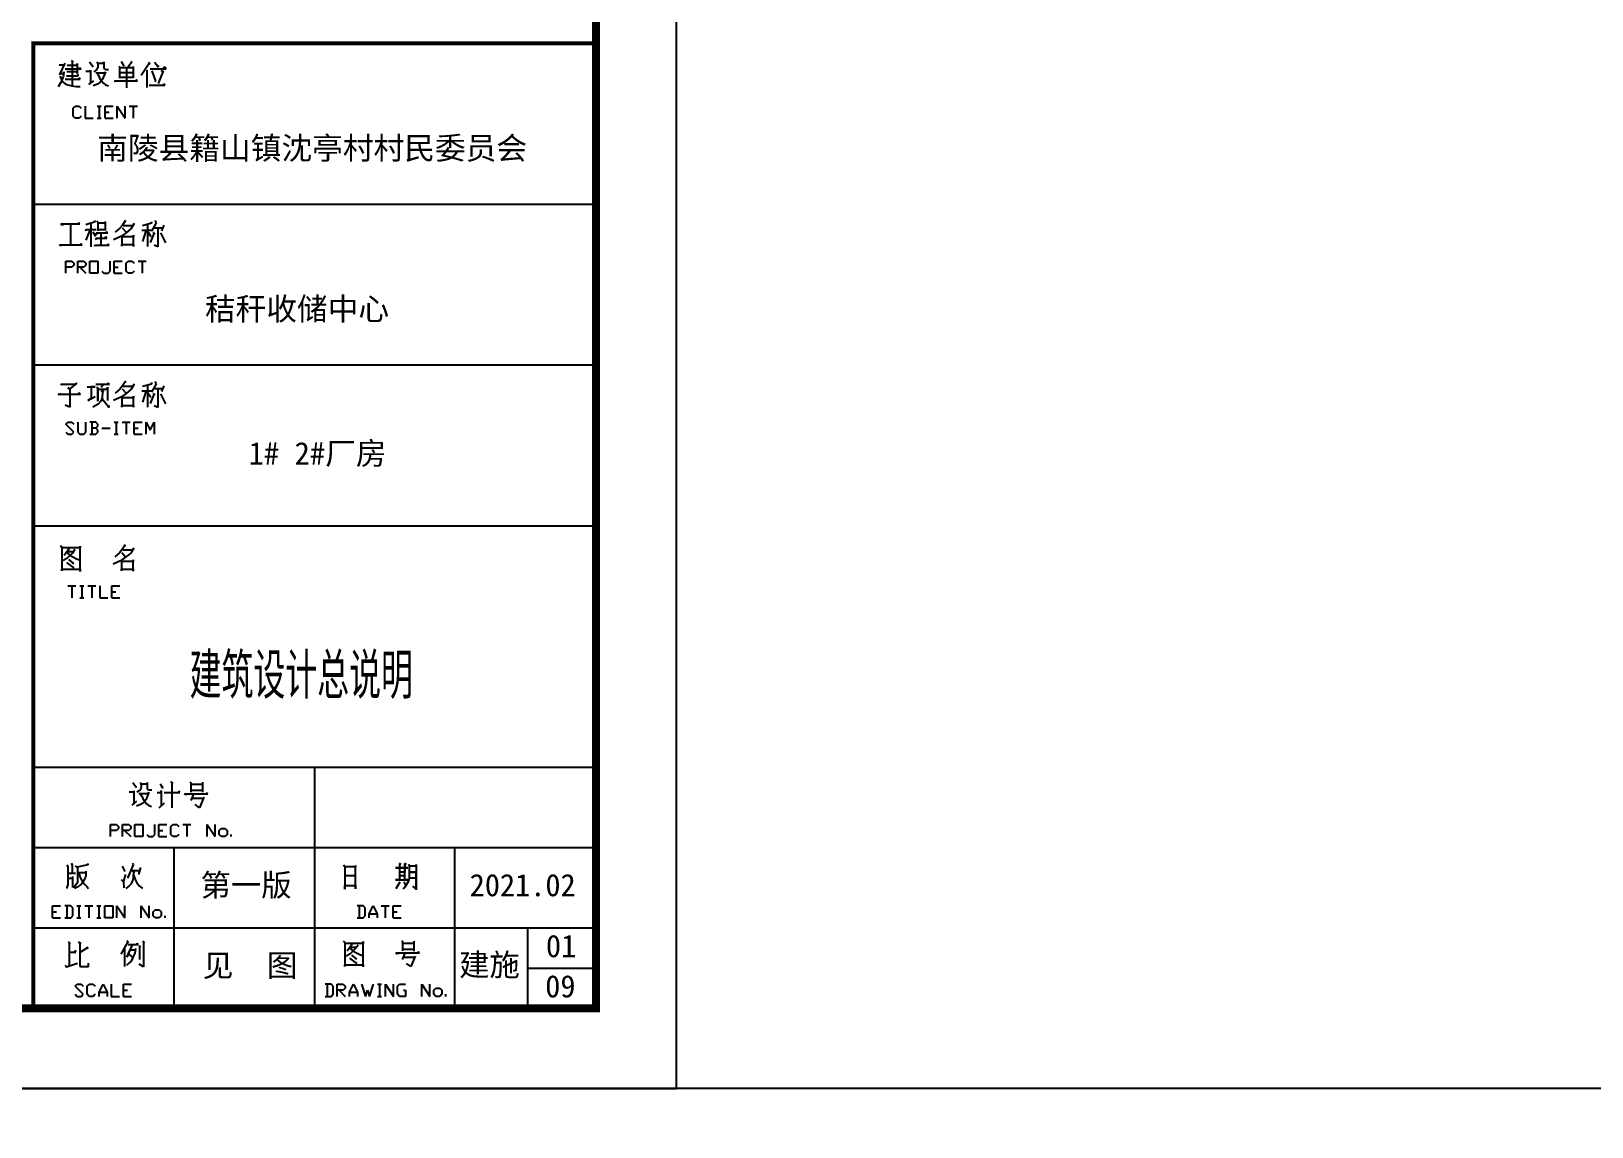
# Model space of a CAD drawing. Extents: x 39560 to 217760, y -140239 to 277665.
# Drawn here: x 105835 to 125247, y 198286 to 211911 of the extents above; entities that cross this region are included whole.
import ezdxf

# ---------------------------------------------------------------- set-up
doc = ezdxf.new("R2010")
doc.units = 0
doc.header["$LTSCALE"] = 1000
doc.header["$MEASUREMENT"] = 0
doc.layers.add('PUB_TEXT', color=7, linetype='Continuous')
doc.layers.add('PUB_TITLE', color=4, linetype='Continuous')
doc.styles.add('HZTXT', font='ROMANS.shx', dxfattribs={"width": 0.6, "bigfont": 'HZTXT.shx'})
doc.styles.add('图签2', font='', dxfattribs={"height": 1000})
doc.styles.get('图签2').set_extended_font_data('SimSun')

# ---------------------------------------------------------------- blocks, each defined once
blk = doc.blocks.new('12131231')
at = {"layer": 'PUB_TITLE'}
for p, q in [((100374, 22594), (100427, 22594)), ((100444, 22615), (100378, 22475)), ((100451, 22545), (100647, 22545)), ((100472, 22591), (100598, 22591)), ((100525, 22650), (100549, 22633)), ((100535, 22640), (100535, 22335)), ((100549, 22633), (100535, 22640)), ((100598, 22612), (100598, 22489)), ((100598, 22591), (100598, 22612)), ((100633, 22559), (100623, 22545)), ((100647, 22545), (100633, 22559)), ((100752, 22633), (100798, 22570)), ((100766, 22528), (100766, 22370)), ((100766, 22517), (100766, 22528)), ((100840, 22531), (100805, 22510)), ((100854, 22556), (100840, 22531)), ((100843, 22633), (100854, 22615)), ((100854, 22615), (100857, 22584)), ((100857, 22584), (100854, 22556)), ((100857, 22615), (100931, 22615)), ((100931, 22633), (100931, 22559)), ((100931, 22615), (100931, 22633)), ((100931, 22559), (100938, 22545)), ((100938, 22545), (100952, 22538)), ((100952, 22538), (100990, 22538)), ((101116, 22580), (101127, 22570)), ((101127, 22570), (101127, 22430)), ((101134, 22563), (101295, 22563)), ((101144, 22636), (101179, 22577)), ((101211, 22559), (101211, 22311)), ((101277, 22629), (101232, 22570)), ((101270, 22640), (101277, 22629)), ((101295, 22573), (101295, 22433)), ((101494, 22612), (101396, 22461)), ((101463, 22528), (101463, 22314)), ((101484, 22629), (101508, 22605)), ((101508, 22605), (101494, 22612)), ((101508, 22545), (101704, 22545)), ((101526, 22521), (101571, 22391)), ((101561, 22629), (101606, 22573)), ((101613, 22584), (101592, 22563)), ((101606, 22573), (101613, 22584)), ((101645, 22524), (101676, 22507)), ((101687, 22566), (101669, 22552)), ((101704, 22545), (101687, 22566)), ((100388, 22363), (100360, 22321)), ((100378, 22475), (100392, 22489)), ((100381, 22454), (100395, 22433)), ((100402, 22391), (100388, 22363)), ((100392, 22489), (100434, 22489)), ((100395, 22433), (100402, 22409)), ((100413, 22419), (100402, 22391)), ((100402, 22409), (100420, 22384)), ((100423, 22444), (100413, 22419)), ((100420, 22384), (100448, 22360)), ((100430, 22468), (100423, 22444)), ((100434, 22507), (100430, 22468)), ((100434, 22489), (100434, 22507)), ((100448, 22360), (100483, 22346)), ((100451, 22416), (100637, 22416)), ((100465, 22458), (100609, 22458)), ((100598, 22507), (100469, 22507)), ((100483, 22346), (100532, 22332)), ((100532, 22332), (100584, 22325)), ((100584, 22325), (100637, 22325)), ((100605, 22472), (100595, 22461)), ((100598, 22489), (100598, 22507)), ((100612, 22461), (100605, 22475)), ((100609, 22475), (100605, 22472)), ((100626, 22433), (100605, 22416)), ((100609, 22458), (100609, 22475)), ((100637, 22416), (100626, 22433)), ((100707, 22517), (100766, 22517)), ((100745, 22349), (100805, 22398)), ((100766, 22370), (100745, 22349)), ((100850, 22356), (100798, 22335)), ((100829, 22496), (100945, 22496)), ((100850, 22482), (100864, 22461)), ((100885, 22381), (100850, 22356)), ((100864, 22461), (100878, 22433)), ((100878, 22433), (100903, 22395)), ((100913, 22416), (100885, 22381)), ((100903, 22395), (100924, 22367)), ((100934, 22465), (100913, 22416)), ((100924, 22367), (100952, 22346)), ((100952, 22510), (100934, 22465)), ((100945, 22496), (100952, 22510)), ((100952, 22346), (100987, 22332)), ((101064, 22398), (101347, 22398)), ((101074, 22384), (101064, 22398)), ((101088, 22395), (101074, 22384)), ((101127, 22440), (101295, 22440)), ((101130, 22500), (101295, 22500)), ((101337, 22409), (101323, 22398)), ((101347, 22398), (101337, 22409)), ((101494, 22342), (101690, 22342)), ((101571, 22402), (101564, 22384)), ((101571, 22391), (101571, 22402)), ((101666, 22510), (101606, 22363)), ((101676, 22507), (101666, 22510)), ((101687, 22356), (101669, 22346)), ((101690, 22342), (101687, 22356)), ((100547, 22057), (100572, 22082)), ((100547, 21957), (100547, 22057)), ((100572, 21932), (100547, 21957)), ((100572, 22082), (100622, 22082)), ((100622, 22082), (100647, 22057)), ((100647, 21957), (100622, 21932)), ((100697, 22082), (100697, 21932)), ((100847, 22082), (100897, 22082)), ((100872, 22082), (100872, 21932)), ((100947, 22082), (101047, 22082)), ((100947, 21932), (100947, 22082)), ((100947, 22007), (100997, 22007)), ((101097, 22082), (101197, 21932)), ((101097, 21932), (101097, 22082)), ((101197, 21932), (101197, 22082)), ((101247, 22082), (101347, 22082)), ((101297, 22082), (101297, 21932)), ((100622, 21932), (100572, 21932)), ((100697, 21932), (100797, 21932)), ((100847, 21932), (100897, 21932)), ((100947, 21932), (101047, 21932)), ((100052, 20863), (107052, 20863)), ((100394, 20616), (100632, 20616)), ((100411, 20598), (100394, 20616)), ((100425, 20616), (100411, 20598)), ((100516, 20616), (100516, 20357)), ((100516, 20612), (100516, 20357)), ((100618, 20630), (100604, 20612)), ((100632, 20616), (100618, 20630)), ((100821, 20644), (100705, 20605)), ((100768, 20626), (100768, 20332)), ((100814, 20658), (100821, 20644)), ((100842, 20654), (100856, 20640)), ((100856, 20640), (100856, 20532)), ((100856, 20630), (100950, 20630)), ((100947, 20647), (100947, 20535)), ((101164, 20602), (101129, 20563)), ((101195, 20654), (101164, 20602)), ((101171, 20598), (101290, 20598)), ((101188, 20665), (101202, 20647)), ((101202, 20647), (101195, 20654)), ((101307, 20623), (101272, 20560)), ((101290, 20598), (101307, 20623)), ((101521, 20626), (101412, 20595)), ((101475, 20612), (101475, 20336)), ((101521, 20644), (101521, 20626)), ((101580, 20630), (101521, 20525)), ((101566, 20658), (101580, 20630)), ((101675, 20602), (101647, 20532)), ((100705, 20546), (100835, 20546)), ((100709, 20528), (100705, 20546)), ((100758, 20539), (100705, 20413)), ((100793, 20518), (100828, 20465)), ((100831, 20441), (100968, 20441)), ((100838, 20420), (100831, 20441)), ((100835, 20504), (100978, 20504)), ((100842, 20483), (100835, 20504)), ((100859, 20549), (100950, 20549)), ((100894, 20500), (100894, 20353)), ((100954, 20455), (100940, 20437)), ((100964, 20518), (100947, 20500)), ((100968, 20441), (100954, 20455)), ((100978, 20504), (100964, 20518)), ((101143, 20462), (101052, 20420)), ((101129, 20563), (101073, 20514)), ((101206, 20507), (101143, 20462)), ((101146, 20472), (101153, 20465)), ((101153, 20465), (101153, 20339)), ((101157, 20567), (101206, 20514)), ((101300, 20455), (101160, 20455)), ((101272, 20560), (101206, 20507)), ((101300, 20476), (101300, 20455)), ((101300, 20336), (101300, 20476)), ((101402, 20539), (101521, 20539)), ((101454, 20532), (101412, 20399)), ((101482, 20514), (101514, 20462)), ((101556, 20507), (101507, 20385)), ((101542, 20570), (101664, 20570)), ((101545, 20514), (101566, 20490)), ((101601, 20570), (101601, 20332)), ((101636, 20504), (101699, 20381)), ((100380, 20357), (100660, 20357)), ((100390, 20343), (100380, 20357)), ((100408, 20353), (100390, 20343)), ((100646, 20371), (100632, 20357)), ((100660, 20357), (100646, 20371)), ((100817, 20353), (100996, 20353)), ((100824, 20336), (100817, 20353)), ((100982, 20367), (100968, 20350)), ((100996, 20353), (100982, 20367)), ((101153, 20360), (101300, 20360)), ((101153, 20339), (101153, 20360)), ((101300, 20360), (101300, 20336)), ((101601, 20332), (101556, 20353)), ((100457, 20153), (100532, 20153)), ((100457, 20003), (100457, 20153)), ((100532, 20078), (100457, 20078)), ((100532, 20153), (100557, 20128)), ((100557, 20103), (100532, 20078)), ((100557, 20128), (100557, 20103)), ((100607, 20153), (100682, 20153)), ((100607, 20003), (100607, 20153)), ((100682, 20078), (100607, 20078)), ((100632, 20078), (100707, 20003)), ((100682, 20153), (100707, 20128)), ((100707, 20103), (100682, 20078)), ((100707, 20128), (100707, 20103)), ((100757, 20153), (100857, 20153)), ((100757, 20003), (100757, 20153)), ((100857, 20003), (100757, 20003)), ((100857, 20153), (100857, 20003)), ((100907, 20028), (100932, 20003)), ((100932, 20003), (100982, 20003)), ((100982, 20003), (101007, 20028)), ((101007, 20028), (101007, 20153)), ((101057, 20153), (101157, 20153)), ((101057, 20003), (101057, 20153)), ((101057, 20078), (101107, 20078)), ((101057, 20003), (101157, 20003)), ((101207, 20128), (101232, 20153)), ((101207, 20028), (101207, 20128)), ((101232, 20003), (101207, 20028)), ((101232, 20153), (101282, 20153)), ((101282, 20003), (101232, 20003)), ((101282, 20153), (101307, 20128)), ((101307, 20028), (101282, 20003)), ((101357, 20153), (101457, 20153)), ((101407, 20153), (101407, 20003)), ((100052, 18863), (107052, 18863)), ((100593, 18637), (100506, 18567)), ((100579, 18623), (100593, 18637)), ((100985, 18637), (100975, 18623)), ((100999, 18623), (100985, 18637)), ((101195, 18654), (101164, 18602)), ((101188, 18665), (101202, 18647)), ((101202, 18647), (101195, 18654)), ((101521, 18644), (101521, 18626)), ((101566, 18658), (101580, 18630)), ((100362, 18500), (100639, 18500)), ((100376, 18490), (100362, 18500)), ((100394, 18504), (100376, 18490)), ((100397, 18623), (100579, 18623)), ((100408, 18612), (100397, 18623)), ((100418, 18623), (100408, 18612)), ((100481, 18577), (100506, 18567)), ((100506, 18567), (100481, 18577)), ((100506, 18567), (100506, 18339)), ((100625, 18518), (100611, 18504)), ((100639, 18500), (100625, 18518)), ((100723, 18591), (100824, 18591)), ((100733, 18420), (100821, 18472)), ((100772, 18444), (100733, 18420)), ((100772, 18591), (100772, 18444)), ((100824, 18591), (100772, 18591)), ((100831, 18623), (100999, 18623)), ((100838, 18588), (100856, 18577)), ((100856, 18577), (100856, 18413)), ((100856, 18563), (100975, 18563)), ((100856, 18413), (100856, 18563)), ((100908, 18455), (100891, 18413)), ((100926, 18619), (100898, 18581)), ((100898, 18539), (100929, 18528)), ((100915, 18535), (100908, 18455)), ((100929, 18528), (100915, 18535)), ((100975, 18588), (100975, 18420)), ((100975, 18563), (100975, 18588)), ((101143, 18462), (101052, 18420)), ((101129, 18563), (101073, 18514)), ((101164, 18602), (101129, 18563)), ((101206, 18507), (101143, 18462)), ((101146, 18472), (101153, 18465)), ((101153, 18465), (101153, 18339)), ((101157, 18567), (101206, 18514)), ((101300, 18455), (101160, 18455)), ((101171, 18598), (101290, 18598)), ((101272, 18560), (101206, 18507)), ((101307, 18623), (101272, 18560)), ((101290, 18598), (101307, 18623)), ((101300, 18476), (101300, 18455)), ((101300, 18336), (101300, 18476)), ((101402, 18539), (101521, 18539)), ((101521, 18626), (101412, 18595)), ((101454, 18532), (101412, 18399)), ((101475, 18612), (101475, 18336)), ((101482, 18514), (101514, 18462)), ((101556, 18507), (101507, 18385)), ((101580, 18630), (101521, 18525)), ((101542, 18570), (101664, 18570)), ((101545, 18514), (101566, 18490)), ((101601, 18570), (101601, 18332)), ((101636, 18504), (101699, 18381)), ((101675, 18602), (101647, 18532)), ((100506, 18339), (100450, 18364)), ((100859, 18374), (100793, 18339)), ((100891, 18413), (100859, 18374)), ((100915, 18437), (100989, 18346)), ((100992, 18357), (100989, 18329)), ((100989, 18346), (100992, 18357)), ((101153, 18360), (101300, 18360)), ((101153, 18339), (101153, 18360)), ((101300, 18360), (101300, 18336)), ((101601, 18332), (101556, 18353)), ((100457, 18128), (100482, 18153)), ((100557, 18028), (100457, 18128)), ((100482, 18153), (100532, 18153)), ((100532, 18153), (100557, 18128)), ((100607, 18153), (100607, 18028)), ((100707, 18028), (100707, 18153)), ((100832, 18153), (100757, 18153)), ((100782, 18153), (100782, 18003)), ((100832, 18078), (100782, 18078)), ((100857, 18128), (100832, 18153)), ((100832, 18078), (100857, 18103)), ((100857, 18053), (100832, 18078)), ((100857, 18103), (100857, 18128)), ((100907, 18078), (101007, 18078)), ((101057, 18153), (101107, 18153)), ((101082, 18153), (101082, 18003)), ((101157, 18153), (101257, 18153)), ((101207, 18153), (101207, 18003)), ((101307, 18153), (101407, 18153)), ((101307, 18003), (101307, 18153)), ((101307, 18078), (101357, 18078)), ((101457, 18153), (101507, 18053)), ((101457, 18003), (101457, 18153)), ((101507, 18053), (101557, 18153)), ((101557, 18153), (101557, 18003)), ((100457, 18028), (100482, 18003)), ((100482, 18003), (100532, 18003)), ((100532, 18003), (100557, 18028)), ((100607, 18028), (100632, 18003)), ((100632, 18003), (100682, 18003)), ((100682, 18003), (100707, 18028)), ((100757, 18003), (100832, 18003)), ((100832, 18003), (100857, 18028)), ((100857, 18028), (100857, 18053)), ((101057, 18003), (101107, 18003)), ((101307, 18003), (101407, 18003)), ((100052, 16863), (107052, 16863)), ((100386, 16615), (100407, 16601)), ((100407, 16601), (100407, 16303)), ((100634, 16590), (100407, 16590)), ((100491, 16569), (100438, 16492)), ((100473, 16527), (100508, 16496)), ((100480, 16576), (100498, 16562)), ((100480, 16541), (100550, 16541)), ((100498, 16562), (100491, 16569)), ((100540, 16524), (100501, 16489)), ((100571, 16566), (100540, 16524)), ((100550, 16541), (100571, 16566)), ((100634, 16611), (100634, 16590)), ((100634, 16296), (100634, 16611)), ((101124, 16527), (101068, 16478)), ((101159, 16566), (101124, 16527)), ((101152, 16531), (101201, 16478)), ((101191, 16618), (101159, 16566)), ((101166, 16562), (101285, 16562)), ((101184, 16629), (101198, 16611)), ((101198, 16611), (101191, 16618)), ((101268, 16524), (101201, 16471)), ((101303, 16587), (101268, 16524)), ((101285, 16562), (101303, 16587)), ((100407, 16324), (100634, 16324)), ((100407, 16303), (100407, 16324)), ((100470, 16457), (100424, 16429)), ((100466, 16405), (100550, 16342)), ((100501, 16489), (100470, 16457)), ((100491, 16443), (100547, 16398)), ((100508, 16496), (100554, 16471)), ((100550, 16405), (100540, 16387)), ((100557, 16352), (100543, 16335)), ((100547, 16398), (100550, 16405)), ((100550, 16342), (100557, 16352)), ((100554, 16471), (100592, 16450)), ((100592, 16450), (100627, 16440)), ((100634, 16324), (100634, 16296)), ((101138, 16426), (101047, 16384)), ((101201, 16471), (101138, 16426)), ((101142, 16436), (101149, 16429)), ((101149, 16429), (101149, 16303)), ((101149, 16324), (101296, 16324)), ((101149, 16303), (101149, 16324)), ((101296, 16419), (101156, 16419)), ((101296, 16440), (101296, 16419)), ((101296, 16300), (101296, 16440)), ((101296, 16324), (101296, 16300)), ((100481, 16116), (100581, 16116)), ((100531, 16116), (100531, 15966)), ((100631, 16116), (100681, 16116)), ((100656, 16116), (100656, 15966)), ((100731, 16116), (100831, 16116)), ((100781, 16116), (100781, 15966)), ((100881, 16116), (100881, 15966)), ((101031, 16116), (101131, 16116)), ((101031, 15966), (101031, 16116)), ((100631, 15966), (100681, 15966)), ((100881, 15966), (100981, 15966)), ((101031, 16041), (101081, 16041)), ((101031, 15966), (101131, 15966)), ((100052, 13863), (107052, 13863)), ((103550, 13863), (103550, 10863)), ((101290, 13671), (101335, 13608)), ((101391, 13594), (101377, 13570)), ((101381, 13671), (101391, 13654)), ((101391, 13654), (101395, 13622)), ((101395, 13622), (101391, 13594)), ((101395, 13654), (101468, 13654)), ((101468, 13671), (101468, 13598)), ((101468, 13654), (101468, 13671)), ((101468, 13598), (101475, 13584)), ((101629, 13654), (101661, 13598)), ((101668, 13608), (101647, 13619)), ((101661, 13598), (101668, 13608)), ((101759, 13682), (101787, 13657)), ((101776, 13671), (101776, 13356)), ((101787, 13657), (101776, 13671)), ((102000, 13678), (102014, 13668)), ((102011, 13650), (102154, 13650)), ((102014, 13668), (102014, 13552)), ((102158, 13675), (102158, 13549)), ((101244, 13556), (101304, 13556)), ((101283, 13388), (101342, 13437)), ((101304, 13409), (101283, 13388)), ((101304, 13566), (101304, 13409)), ((101304, 13556), (101304, 13566)), ((101388, 13395), (101335, 13374)), ((101377, 13570), (101342, 13549)), ((101367, 13535), (101482, 13535)), ((101388, 13521), (101402, 13500)), ((101423, 13419), (101388, 13395)), ((101402, 13500), (101416, 13472)), ((101416, 13472), (101440, 13433)), ((101451, 13454), (101423, 13419)), ((101440, 13433), (101461, 13405)), ((101472, 13503), (101451, 13454)), ((101461, 13405), (101489, 13384)), ((101489, 13549), (101472, 13503)), ((101475, 13584), (101489, 13577)), ((101482, 13535), (101489, 13549)), ((101489, 13577), (101528, 13577)), ((101594, 13545), (101643, 13545)), ((101619, 13356), (101685, 13419)), ((101643, 13570), (101643, 13377)), ((101643, 13545), (101643, 13570)), ((101682, 13545), (101874, 13545)), ((101864, 13563), (101853, 13545)), ((101874, 13545), (101864, 13563)), ((101934, 13528), (102224, 13528)), ((101951, 13514), (101934, 13528)), ((101958, 13524), (101951, 13514)), ((102011, 13573), (102154, 13573)), ((102046, 13524), (102011, 13447)), ((102021, 13475), (102158, 13475)), ((102119, 13356), (102067, 13395)), ((102172, 13486), (102119, 13356)), ((102207, 13538), (102189, 13524)), ((102224, 13528), (102207, 13538)), ((101489, 13384), (101524, 13370)), ((101014, 13150), (101089, 13150)), ((101014, 13000), (101014, 13150)), ((101089, 13075), (101014, 13075)), ((101089, 13150), (101114, 13125)), ((101114, 13100), (101089, 13075)), ((101114, 13125), (101114, 13100)), ((101164, 13150), (101239, 13150)), ((101164, 13000), (101164, 13150)), ((101239, 13075), (101164, 13075)), ((101189, 13075), (101264, 13000)), ((101239, 13150), (101264, 13125)), ((101264, 13100), (101239, 13075)), ((101264, 13125), (101264, 13100)), ((101314, 13150), (101414, 13150)), ((101314, 13000), (101314, 13150)), ((101414, 13150), (101414, 13000)), ((101464, 13025), (101489, 13000)), ((101539, 13000), (101564, 13025)), ((101564, 13025), (101564, 13150)), ((101614, 13150), (101714, 13150)), ((101614, 13000), (101614, 13150)), ((101614, 13075), (101664, 13075)), ((101764, 13125), (101789, 13150)), ((101764, 13025), (101764, 13125)), ((101789, 13000), (101764, 13025)), ((101789, 13150), (101839, 13150)), ((101839, 13150), (101864, 13125)), ((101864, 13025), (101839, 13000)), ((101914, 13150), (102014, 13150)), ((101964, 13150), (101964, 13000)), ((102214, 13150), (102314, 13000)), ((102214, 13000), (102214, 13150)), ((102314, 13000), (102314, 13150)), ((102364, 13075), (102389, 13100)), ((102364, 13025), (102364, 13075)), ((102389, 13000), (102364, 13025)), ((102389, 13100), (102439, 13100)), ((102439, 13100), (102464, 13075)), ((102464, 13025), (102439, 13000)), ((102464, 13075), (102464, 13025)), ((102514, 13000), (102514, 13025)), ((100052, 12863), (107052, 12863)), ((101414, 13000), (101314, 13000)), ((101489, 13000), (101539, 13000)), ((101614, 13000), (101714, 13000)), ((101839, 13000), (101789, 13000)), ((101800, 12863), (101800, 10863)), ((102439, 13000), (102389, 13000)), ((105293, 12863), (105293, 10863)), ((100470, 12648), (100484, 12627)), ((100484, 12627), (100484, 12428)), ((100523, 12666), (100537, 12648)), ((100537, 12648), (100537, 12543)), ((100600, 12617), (100579, 12634)), ((100729, 12648), (100600, 12617)), ((100603, 12620), (100603, 12431)), ((100726, 12666), (100729, 12648)), ((101160, 12631), (101191, 12564)), ((101293, 12648), (101223, 12480)), ((101286, 12669), (101293, 12648)), ((103913, 12645), (103927, 12624)), ((103927, 12624), (103927, 12344)), ((103930, 12620), (103930, 12512)), ((104060, 12620), (103930, 12620)), ((104060, 12638), (104060, 12620)), ((104060, 12347), (104060, 12638)), ((104602, 12669), (104623, 12652)), ((104609, 12662), (104609, 12459)), ((104623, 12652), (104609, 12662)), ((104672, 12669), (104690, 12652)), ((104676, 12662), (104676, 12610)), ((104676, 12459), (104676, 12662)), ((104721, 12655), (104728, 12638)), ((104728, 12638), (104728, 12480)), ((104728, 12634), (104816, 12634)), ((104816, 12652), (104816, 12337)), ((104816, 12634), (104816, 12652)), ((100484, 12428), (100481, 12410)), ((100484, 12543), (100579, 12543)), ((100488, 12480), (100540, 12480)), ((100540, 12501), (100540, 12365)), ((100603, 12431), (100593, 12414)), ((100607, 12550), (100708, 12550)), ((100621, 12540), (100628, 12522)), ((100628, 12522), (100631, 12498)), ((100631, 12498), (100638, 12480)), ((100638, 12480), (100656, 12452)), ((100656, 12452), (100670, 12431)), ((100673, 12438), (100659, 12417)), ((100670, 12431), (100687, 12410)), ((100684, 12459), (100673, 12438)), ((100694, 12477), (100684, 12459)), ((100701, 12491), (100694, 12477)), ((100705, 12512), (100701, 12491)), ((100708, 12568), (100705, 12540)), ((100705, 12540), (100705, 12512)), ((101146, 12463), (101174, 12435)), ((101174, 12435), (101205, 12526)), ((101174, 12435), (101177, 12361)), ((101261, 12575), (101377, 12575)), ((101275, 12424), (101265, 12407)), ((101286, 12442), (101275, 12424)), ((101289, 12463), (101286, 12442)), ((101296, 12487), (101289, 12463)), ((101296, 12568), (101303, 12554)), ((101303, 12554), (101296, 12512)), ((101296, 12512), (101296, 12487)), ((101300, 12519), (101307, 12501)), ((101307, 12501), (101314, 12484)), ((101314, 12484), (101321, 12466)), ((101321, 12466), (101328, 12449)), ((101328, 12449), (101335, 12431)), ((101335, 12431), (101345, 12417)), ((101387, 12613), (101363, 12526)), ((103930, 12512), (104063, 12512)), ((104557, 12459), (104718, 12459)), ((104609, 12459), (104557, 12459)), ((104560, 12610), (104711, 12610)), ((104676, 12610), (104560, 12610)), ((104613, 12431), (104564, 12347)), ((104602, 12512), (104676, 12512)), ((104676, 12554), (104606, 12554)), ((104662, 12435), (104683, 12393)), ((104676, 12610), (104676, 12554)), ((104711, 12610), (104676, 12610)), ((104718, 12459), (104676, 12459)), ((104718, 12445), (104693, 12403)), ((104728, 12480), (104718, 12445)), ((104735, 12557), (104812, 12557)), ((104816, 12557), (104735, 12557)), ((104812, 12480), (104735, 12480)), ((104812, 12557), (104812, 12480)), ((104816, 12337), (104816, 12557)), ((100474, 12375), (100467, 12354)), ((100481, 12396), (100474, 12375)), ((100481, 12410), (100481, 12396)), ((100593, 12414), (100551, 12358)), ((100600, 12368), (100568, 12354)), ((100624, 12386), (100600, 12368)), ((100642, 12400), (100624, 12386)), ((100659, 12417), (100642, 12400)), ((100687, 12410), (100701, 12393)), ((100701, 12393), (100719, 12375)), ((100719, 12375), (100740, 12354)), ((101240, 12379), (101202, 12351)), ((101254, 12393), (101240, 12379)), ((101265, 12407), (101254, 12393)), ((101345, 12417), (101359, 12400)), ((101359, 12400), (101370, 12386)), ((101370, 12386), (101387, 12372)), ((101387, 12372), (101412, 12351)), ((103927, 12389), (104060, 12389)), ((103927, 12344), (103927, 12389)), ((104060, 12389), (104060, 12347)), ((104676, 12368), (104655, 12344)), ((104693, 12403), (104676, 12368)), ((104770, 12379), (104816, 12344)), ((100293, 12136), (100393, 12136)), ((100293, 11986), (100293, 12136)), ((100293, 12061), (100343, 12061)), ((100518, 12136), (100443, 12136)), ((100468, 12136), (100468, 11986)), ((100543, 12111), (100518, 12136)), ((100543, 12011), (100543, 12111)), ((100593, 12136), (100643, 12136)), ((100618, 12136), (100618, 11986)), ((100693, 12136), (100793, 12136)), ((100743, 12136), (100743, 11986)), ((100843, 12136), (100893, 12136)), ((100868, 12136), (100868, 11986)), ((100943, 12136), (101043, 12136)), ((100943, 11986), (100943, 12136)), ((101043, 12136), (101043, 11986)), ((101093, 12136), (101193, 11986)), ((101093, 11986), (101093, 12136)), ((101193, 11986), (101193, 12136)), ((101393, 12136), (101493, 11986)), ((101393, 11986), (101393, 12136)), ((101493, 11986), (101493, 12136)), ((101543, 12061), (101568, 12086)), ((101543, 12011), (101543, 12061)), ((101568, 12086), (101618, 12086)), ((101618, 12086), (101643, 12061)), ((101643, 12061), (101643, 12011)), ((104155, 12136), (104080, 12136)), ((104105, 12136), (104105, 11986)), ((104180, 12111), (104155, 12136)), ((104180, 12011), (104180, 12111)), ((104230, 12036), (104280, 12136)), ((104230, 12036), (104330, 12036)), ((104230, 11986), (104230, 12036)), ((104280, 12136), (104330, 12036)), ((104330, 12036), (104330, 11986)), ((104380, 12136), (104480, 12136)), ((104430, 12136), (104430, 11986)), ((104530, 12136), (104630, 12136)), ((104530, 11986), (104530, 12136)), ((104530, 12061), (104580, 12061)), ((100052, 11863), (107052, 11863)), ((100293, 11986), (100393, 11986)), ((100443, 11986), (100518, 11986)), ((100518, 11986), (100543, 12011)), ((100593, 11986), (100643, 11986)), ((100843, 11986), (100893, 11986)), ((101043, 11986), (100943, 11986)), ((101568, 11986), (101543, 12011)), ((101618, 11986), (101568, 11986)), ((101643, 12011), (101618, 11986)), ((101693, 11986), (101693, 12011)), ((104080, 11986), (104155, 11986)), ((104155, 11986), (104180, 12011)), ((104530, 11986), (104630, 11986)), ((106199, 11863), (106199, 10863)), ((100485, 11691), (100513, 11670)), ((100499, 11677), (100499, 11387)), ((100611, 11688), (100643, 11670)), ((100632, 11677), (100632, 11394)), ((101227, 11688), (101143, 11537)), ((101217, 11705), (101238, 11681)), ((101283, 11653), (101217, 11499)), ((101238, 11681), (101227, 11688)), ((101234, 11656), (101360, 11656)), ((101346, 11670), (101336, 11656)), ((101360, 11656), (101346, 11670)), ((101409, 11695), (101437, 11677)), ((101423, 11684), (101423, 11376)), ((101437, 11677), (101423, 11684)), ((103906, 11695), (103927, 11681)), ((103927, 11681), (103927, 11383)), ((104155, 11670), (103927, 11670)), ((104011, 11649), (103959, 11572)), ((104001, 11656), (104018, 11642)), ((104018, 11642), (104011, 11649)), ((104155, 11691), (104155, 11670)), ((104155, 11376), (104155, 11691)), ((104631, 11702), (104645, 11691)), ((104641, 11674), (104785, 11674)), ((104645, 11691), (104645, 11576)), ((104788, 11698), (104788, 11572)), ((100499, 11562), (100583, 11562)), ((100576, 11583), (100555, 11562)), ((100583, 11562), (100576, 11583)), ((100727, 11614), (100632, 11558)), ((100720, 11628), (100730, 11600)), ((101189, 11614), (101189, 11383)), ((101217, 11499), (101259, 11590)), ((101234, 11541), (101290, 11492)), ((101259, 11590), (101322, 11590)), ((101287, 11481), (101266, 11446)), ((101301, 11513), (101287, 11481)), ((101315, 11548), (101301, 11513)), ((101325, 11607), (101315, 11548)), ((101367, 11639), (101385, 11625)), ((101374, 11628), (101374, 11471)), ((101385, 11625), (101374, 11628)), ((103990, 11537), (103945, 11509)), ((103987, 11485), (104071, 11422)), ((104022, 11569), (103990, 11537)), ((103994, 11607), (104029, 11576)), ((104001, 11621), (104071, 11621)), ((104011, 11523), (104067, 11478)), ((104060, 11604), (104022, 11569)), ((104029, 11576), (104074, 11551)), ((104092, 11646), (104060, 11604)), ((104071, 11485), (104060, 11467)), ((104067, 11478), (104071, 11485)), ((104071, 11621), (104092, 11646)), ((104074, 11551), (104113, 11530)), ((104113, 11530), (104148, 11520)), ((104564, 11551), (104855, 11551)), ((104582, 11537), (104564, 11551)), ((104589, 11548), (104582, 11537)), ((104641, 11597), (104785, 11597)), ((104676, 11548), (104641, 11471)), ((104652, 11499), (104788, 11499)), ((104802, 11509), (104750, 11380)), ((104837, 11562), (104820, 11548)), ((104855, 11551), (104837, 11562)), ((100450, 11397), (100471, 11373)), ((100464, 11376), (100601, 11422)), ((100632, 11394), (100632, 11387)), ((100632, 11387), (100646, 11380)), ((100646, 11380), (100741, 11380)), ((100741, 11380), (100741, 11422)), ((101241, 11422), (101210, 11397)), ((101266, 11446), (101241, 11422)), ((101423, 11376), (101371, 11411)), ((103927, 11404), (104155, 11404)), ((103927, 11383), (103927, 11404)), ((104078, 11432), (104064, 11415)), ((104071, 11422), (104078, 11432)), ((104155, 11404), (104155, 11376)), ((104750, 11380), (104697, 11418)), ((106199, 11363), (107052, 11363)), ((100573, 11136), (100598, 11161)), ((100673, 11036), (100573, 11136)), ((100598, 11161), (100648, 11161)), ((100648, 11161), (100673, 11136)), ((100723, 11136), (100748, 11161)), ((100723, 11036), (100723, 11136)), ((100748, 11161), (100798, 11161)), ((100798, 11161), (100823, 11136)), ((100873, 11061), (100923, 11161)), ((100923, 11161), (100973, 11061)), ((101023, 11161), (101023, 11011)), ((101173, 11161), (101273, 11161)), ((101173, 11011), (101173, 11161)), ((101173, 11086), (101223, 11086)), ((103759, 11161), (103684, 11161)), ((103709, 11161), (103709, 11011)), ((103784, 11136), (103759, 11161)), ((103784, 11036), (103784, 11136)), ((103834, 11161), (103909, 11161)), ((103834, 11011), (103834, 11161)), ((103909, 11086), (103834, 11086)), ((103859, 11086), (103934, 11011)), ((103909, 11161), (103934, 11136)), ((103934, 11111), (103909, 11086)), ((103934, 11136), (103934, 11111)), ((103984, 11061), (104034, 11161)), ((104034, 11161), (104084, 11061)), ((104134, 11161), (104184, 11011)), ((104184, 11011), (104209, 11086)), ((104209, 11086), (104234, 11011)), ((104234, 11011), (104284, 11161)), ((104334, 11161), (104384, 11161)), ((104359, 11161), (104359, 11011)), ((104434, 11161), (104534, 11011)), ((104434, 11011), (104434, 11161)), ((104534, 11011), (104534, 11161)), ((104584, 11136), (104609, 11161)), ((104584, 11036), (104584, 11136)), ((104609, 11161), (104684, 11161)), ((104659, 11086), (104684, 11086)), ((104684, 11086), (104684, 11011)), ((104884, 11161), (104984, 11011)), ((104884, 11011), (104884, 11161)), ((104984, 11011), (104984, 11161)), ((105034, 11086), (105059, 11111)), ((105034, 11036), (105034, 11086)), ((105059, 11111), (105109, 11111)), ((105109, 11111), (105134, 11086)), ((105134, 11086), (105134, 11036)), ((100573, 11036), (100598, 11011)), ((100598, 11011), (100648, 11011)), ((100648, 11011), (100673, 11036)), ((100748, 11011), (100723, 11036)), ((100798, 11011), (100748, 11011)), ((100823, 11036), (100798, 11011)), ((100873, 11061), (100973, 11061)), ((100873, 11011), (100873, 11061)), ((100973, 11061), (100973, 11011)), ((101023, 11011), (101123, 11011)), ((101173, 11011), (101273, 11011)), ((103684, 11011), (103759, 11011)), ((103759, 11011), (103784, 11036)), ((103984, 11061), (104084, 11061)), ((103984, 11011), (103984, 11061)), ((104084, 11061), (104084, 11011)), ((104334, 11011), (104384, 11011)), ((104609, 11011), (104584, 11036)), ((104684, 11011), (104609, 11011)), ((105059, 11011), (105034, 11036)), ((105109, 11011), (105059, 11011)), ((105134, 11036), (105109, 11011)), ((105184, 11011), (105184, 11036))]:
    blk.add_line(p, q, dxfattribs=at)
at = {"layer": 'PUB_TITLE', "const_width": 50}
blk.add_lwpolyline([(100052, 10863), (100052, 22863), (107052, 22863), (107052, 10863)], close=True, dxfattribs=at)
at = {"layer": 'PUB_TITLE', "color": 6, "style": '图签2'}
for s, p in [('南陵县籍山镇沈亭村村民委员会', (100848, 21420)), ('秸秆收储中心', (102187, 19420)), ('1# 2#厂房', (102731, 17624))]:
    blk.add_text(s, height=280, dxfattribs=at).set_placement(p)
at = {"layer": 'PUB_TITLE', "style": '图签2'}
for s, p in [('第一版', (102133, 12256)), ('2021.02', (105481, 12256)), ('建施', (105349, 11265)), ('09', (106421, 10998))]:
    blk.add_text(s, height=276.9, dxfattribs=at).set_placement(p)

msp = doc.modelspace()

# ---------------------------------------------------------------- linework, layer by layer
at = {"layer": 'PUB_TITLE'}
msp.add_lwpolyline([(39559.763, 198760.919), (113859.763, 198760.919), (113859.763, 240760.919), (39559.763, 240760.919)], close=True, dxfattribs=at)
at = {"layer": 'PUB_TITLE', "const_width": 100}
msp.add_lwpolyline([(40559.763, 199760.919), (112859.763, 199760.919), (112859.763, 239760.919), (40559.763, 239760.919)], close=True, dxfattribs=at)
at = {"layer": 'PUB_TITLE', "color": 0}
msp.add_lwpolyline([(39559.763, 139360.919), (144659.763, 139360.919), (144659.763, 198760.919), (39559.763, 198760.919)], close=True, dxfattribs=at)

# ---------------------------------------------------------------- block references
msp.add_blockref('12131231', (5808.047, 188897.665))

# ---------------------------------------------------------------- texts
at = {"layer": 'PUB_TEXT', "style": 'HZTXT', "width": 0.7}
msp.add_text('建筑设计总说明', height=567, dxfattribs=at).set_placement((107804.621, 203610.332))
at = {"layer": 'PUB_TITLE', "style": '图签2'}
for s, height, p in [('01', 278.4444, (112237.111, 200395.317)), ('见', 280, (107968.173, 200153.44)), ('图', 280, (108764.618, 200153.44))]:
    msp.add_text(s, height=height, dxfattribs=at).set_placement(p)

doc.saveas('drawing.dxf')
